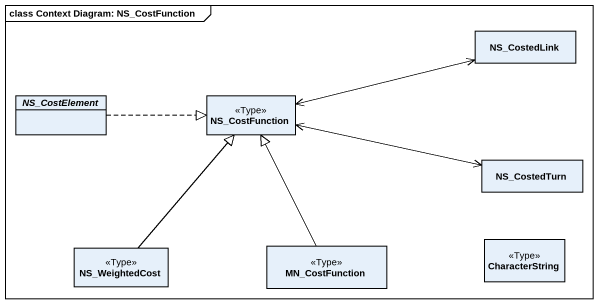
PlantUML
@startuml
mainframe class Context Diagram: NS_CostFunction
hide circle
hide empty members
class NS_CostedLink
abstract class NS_CostElement
class NS_CostFunction <<Type>>
class NS_CostedTurn
class NS_WeightedCost <<Type>>
class MN_CostFunction <<Type>>
class CharacterString <<Type>>
NS_CostElement .right.|> NS_CostFunction
NS_CostFunction <-right-> NS_CostedLink
NS_CostFunction <-right-> NS_CostedTurn
NS_WeightedCost -up-|> NS_CostFunction
MN_CostFunction -up-|> NS_CostFunction
@enduml
